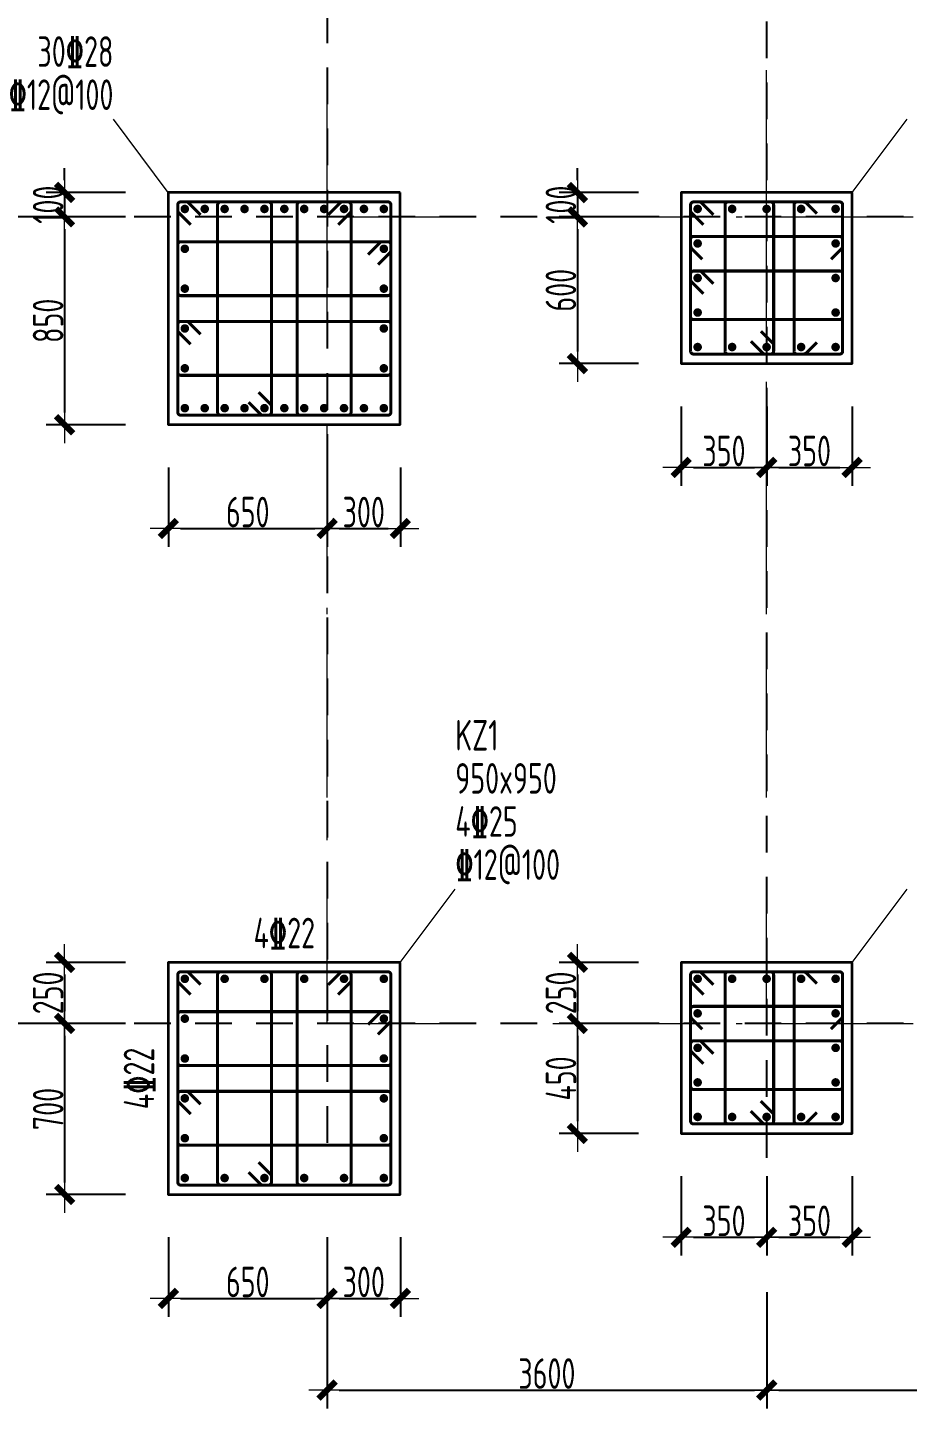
# Model space of a CAD drawing. Header units: millimetres. Extents: x 539196 to 807275, y 431843 to 1156631.
# Drawn here: x 609815 to 617021, y 869509 to 880808 of the extents above; entities that cross this region are included whole.
import ezdxf
from ezdxf.enums import TextEntityAlignment as Align

# ---------------------------------------------------------------- set-up
doc = ezdxf.new("R2010")
doc.units = ezdxf.units.MM
doc.header["$MEASUREMENT"] = 0
for name, pattern in [('DOTE', [2.42, 2, -0.2, 0.02, -0.2]), ('点划线', [1850, 1200, -300, 50, -300]), ('虚线', [500, 300, -200])]:
    doc.linetypes.add(name, pattern=pattern)
doc.layers.add('DOTE', color=1, linetype='DOTE')
for name, color, linetype, lineweight in [('柱原位标注', 7, 'Continuous', 18), ('柱尺寸标注', 3, 'Continuous', 18), ('柱标注引线', 2, 'Continuous', 18), ('柱箍筋', 1, 'Continuous', 25), ('柱纵筋', 1, 'Continuous', 70), ('柱集中标注', 2, 'Continuous', 18), ('砼柱', 2, 'Continuous', 35), ('网格', 9, '点划线', 18), ('轴线标注', 3, 'Continuous', 18)]:
    doc.layers.add(name, color=color, linetype=linetype, lineweight=lineweight)
doc.styles.add('样式 1_yjk_yjk_yjk_yjk', font='yjkeng.shx', dxfattribs={"width": 0.7, "bigfont": 'yjkchn.shx'})
doc.dimstyles.new('盈建科结构_yjk_yjk_yjk_yjk', dxfattribs={"dimscale": 100, "dimtxt": 2.5, "dimasz": 1, "dimexe": 1.5, "dimexo": 0.625, "dimgap": 0.1, "dimtad": 1, "dimdec": 0, "dimrnd": 1, "dimzin": 0, "dimdsep": 46, "dimtxsty": '样式 1_yjk_yjk_yjk_yjk', "dimblk": '_yjkbk', "dimblk1": 'ARCHTICK', "dimblk2": 'ARCHTICK', "dimcen": 0.09, "dimadec": 0, "dimazin": 0, "dimtfac": 1, "dimtdec": 4, "dimtix": 1, "dimtmove": 2, "dimatfit": 3, "dimfxl": 0, "dimtolj": 1, "dimtzin": 0, "dimarcsym": 0})

# ---------------------------------------------------------------- blocks, each defined once
blk = doc.blocks.new('_yjkbk')
blk.add_line((-1, 0), (1.5, 0))
blk.add_lwpolyline([(-0.7, -0.7, 0.5, 0.5, 0), (0.7, 0.7, 0.5, 0.5, 0)], format="xyseb")
blk = doc.blocks.new('*D1466')
at = {"layer": 'Defpoints', "color": 0}
for p in [(610968, 877559), (612268, 877559), (612268, 876709)]:
    blk.add_point(p, dxfattribs=at)
at = {"layer": '柱尺寸标注', "color": 0, "lineweight": -2}
for p, q in [((610968, 877209), (610968, 876559)), ((612268, 877209), (612268, 876559)), ((611068, 876709), (612168, 876709))]:
    blk.add_line(p, q, dxfattribs=at)
at = {"layer": '柱尺寸标注', "color": 0, "lineweight": -2, "xscale": 100, "yscale": 100, "zscale": 100, "rotation": 180}
blk.add_blockref('_yjkbk', (610968, 876709), dxfattribs=at)
at = {"layer": '柱尺寸标注', "color": 0, "lineweight": -2, "xscale": 100, "yscale": 100, "zscale": 100}
blk.add_blockref('_yjkbk', (612268, 876709), dxfattribs=at)
at = {"layer": '柱尺寸标注', "color": 0, "insert": (611618, 876844), "char_height": 250, "attachment_point": 5, "style": '样式 1_yjk_yjk_yjk_yjk'}
blk.add_mtext('\\A1;650', dxfattribs=at)
blk = doc.blocks.new('_ARCHTICK')
at = {"color": 0, "linetype": 'ByBlock', "const_width": 0.15}
blk.add_lwpolyline([(-0.5, -0.5), (0.5, 0.5)], dxfattribs=at)
blk = doc.blocks.new('*D1467')
at = {"layer": 'Defpoints', "color": 0}
for p in [(612268, 877559), (612868, 877559), (612868, 876709)]:
    blk.add_point(p, dxfattribs=at)
at = {"layer": '柱尺寸标注', "color": 0, "lineweight": -2}
for p, q in [((612268, 877209), (612268, 876559)), ((612868, 877209), (612868, 876559)), ((612368, 876709), (612768, 876709))]:
    blk.add_line(p, q, dxfattribs=at)
at = {"layer": '柱尺寸标注', "color": 0, "lineweight": -2, "xscale": 100, "yscale": 100, "zscale": 100, "rotation": 180}
blk.add_blockref('_yjkbk', (612268, 876709), dxfattribs=at)
at = {"layer": '柱尺寸标注', "color": 0, "lineweight": -2, "xscale": 100, "yscale": 100, "zscale": 100}
blk.add_blockref('_yjkbk', (612868, 876709), dxfattribs=at)
at = {"layer": '柱尺寸标注', "color": 0, "insert": (612568, 876844), "char_height": 250, "attachment_point": 5, "style": '样式 1_yjk_yjk_yjk_yjk'}
blk.add_mtext('\\A1;300', dxfattribs=at)
blk = doc.blocks.new('*D1468')
at = {"layer": 'Defpoints', "color": 0}
for p in [(610968, 879459), (610118, 879259), (610968, 879259)]:
    blk.add_point(p, dxfattribs=at)
at = {"layer": '柱尺寸标注', "color": 0, "lineweight": -2}
for p, q in [((610118, 879559), (610118, 879659)), ((610618, 879459), (609968, 879459)), ((610118, 879459), (610118, 879259)), ((610618, 879259), (609968, 879259)), ((610118, 879159), (610118, 879059))]:
    blk.add_line(p, q, dxfattribs=at)
at = {"layer": '柱尺寸标注', "color": 0, "lineweight": -2, "xscale": 100, "yscale": 100, "zscale": 100}
for p, rotation in [((610118, 879459), 270), ((610118, 879259), 90)]:
    blk.add_blockref('_yjkbk', p, dxfattribs=dict(at, rotation=rotation))
at = {"layer": '柱尺寸标注', "color": 0, "insert": (609983, 879359), "char_height": 250, "attachment_point": 5, "rotation": 90, "style": '样式 1_yjk_yjk_yjk_yjk'}
blk.add_mtext('\\A1;100', dxfattribs=at)
blk = doc.blocks.new('*D1469')
at = {"layer": 'Defpoints', "color": 0}
for p in [(610968, 879259), (610118, 877559), (610968, 877559)]:
    blk.add_point(p, dxfattribs=at)
at = {"layer": '柱尺寸标注', "color": 0, "lineweight": -2}
for p, q in [((610618, 879259), (609968, 879259)), ((610118, 879159), (610118, 877659)), ((610618, 877559), (609968, 877559))]:
    blk.add_line(p, q, dxfattribs=at)
at = {"layer": '柱尺寸标注', "color": 0, "lineweight": -2, "xscale": 100, "yscale": 100, "zscale": 100}
for p, rotation in [((610118, 879259), 90), ((610118, 877559), 270)]:
    blk.add_blockref('_yjkbk', p, dxfattribs=dict(at, rotation=rotation))
at = {"layer": '柱尺寸标注', "color": 0, "insert": (609983, 878409), "char_height": 250, "attachment_point": 5, "rotation": 90, "style": '样式 1_yjk_yjk_yjk_yjk'}
blk.add_mtext('\\A1;850', dxfattribs=at)
blk = doc.blocks.new('*D1470')
at = {"layer": 'Defpoints', "color": 0}
for p in [(610968, 871259), (612268, 871259), (612268, 870409)]:
    blk.add_point(p, dxfattribs=at)
at = {"layer": '柱尺寸标注', "color": 0, "lineweight": -2}
for p, q in [((610968, 870909), (610968, 870259)), ((612268, 870909), (612268, 870259)), ((611068, 870409), (612168, 870409))]:
    blk.add_line(p, q, dxfattribs=at)
at = {"layer": '柱尺寸标注', "color": 0, "lineweight": -2, "xscale": 100, "yscale": 100, "zscale": 100, "rotation": 180}
blk.add_blockref('_yjkbk', (610968, 870409), dxfattribs=at)
at = {"layer": '柱尺寸标注', "color": 0, "lineweight": -2, "xscale": 100, "yscale": 100, "zscale": 100}
blk.add_blockref('_yjkbk', (612268, 870409), dxfattribs=at)
at = {"layer": '柱尺寸标注', "color": 0, "insert": (611618, 870544), "char_height": 250, "attachment_point": 5, "style": '样式 1_yjk_yjk_yjk_yjk'}
blk.add_mtext('\\A1;650', dxfattribs=at)
blk = doc.blocks.new('*D1471')
at = {"layer": 'Defpoints', "color": 0}
for p in [(612268, 871259), (612868, 871259), (612868, 870409)]:
    blk.add_point(p, dxfattribs=at)
at = {"layer": '柱尺寸标注', "color": 0, "lineweight": -2}
for p, q in [((612268, 870909), (612268, 870259)), ((612868, 870909), (612868, 870259)), ((612368, 870409), (612768, 870409))]:
    blk.add_line(p, q, dxfattribs=at)
at = {"layer": '柱尺寸标注', "color": 0, "lineweight": -2, "xscale": 100, "yscale": 100, "zscale": 100, "rotation": 180}
blk.add_blockref('_yjkbk', (612268, 870409), dxfattribs=at)
at = {"layer": '柱尺寸标注', "color": 0, "lineweight": -2, "xscale": 100, "yscale": 100, "zscale": 100}
blk.add_blockref('_yjkbk', (612868, 870409), dxfattribs=at)
at = {"layer": '柱尺寸标注', "color": 0, "insert": (612568, 870544), "char_height": 250, "attachment_point": 5, "style": '样式 1_yjk_yjk_yjk_yjk'}
blk.add_mtext('\\A1;300', dxfattribs=at)
blk = doc.blocks.new('*D1472')
at = {"layer": 'Defpoints', "color": 0}
for p in [(610968, 873159), (610118, 872659), (610968, 872659)]:
    blk.add_point(p, dxfattribs=at)
at = {"layer": '柱尺寸标注', "color": 0, "lineweight": -2}
for p, q in [((610618, 873159), (609968, 873159)), ((610118, 873059), (610118, 872759)), ((610618, 872659), (609968, 872659))]:
    blk.add_line(p, q, dxfattribs=at)
at = {"layer": '柱尺寸标注', "color": 0, "lineweight": -2, "xscale": 100, "yscale": 100, "zscale": 100}
for p, rotation in [((610118, 873159), 90), ((610118, 872659), 270)]:
    blk.add_blockref('_yjkbk', p, dxfattribs=dict(at, rotation=rotation))
at = {"layer": '柱尺寸标注', "color": 0, "insert": (609983, 872909), "char_height": 250, "attachment_point": 5, "rotation": 90, "style": '样式 1_yjk_yjk_yjk_yjk'}
blk.add_mtext('\\A1;250', dxfattribs=at)
blk = doc.blocks.new('*D1473')
at = {"layer": 'Defpoints', "color": 0}
for p in [(610968, 872659), (610118, 871259), (610968, 871259)]:
    blk.add_point(p, dxfattribs=at)
at = {"layer": '柱尺寸标注', "color": 0, "lineweight": -2}
for p, q in [((610618, 872659), (609968, 872659)), ((610118, 872559), (610118, 871359)), ((610618, 871259), (609968, 871259))]:
    blk.add_line(p, q, dxfattribs=at)
at = {"layer": '柱尺寸标注', "color": 0, "lineweight": -2, "xscale": 100, "yscale": 100, "zscale": 100}
for p, rotation in [((610118, 872659), 90), ((610118, 871259), 270)]:
    blk.add_blockref('_yjkbk', p, dxfattribs=dict(at, rotation=rotation))
at = {"layer": '柱尺寸标注', "color": 0, "insert": (609983, 871959), "char_height": 250, "attachment_point": 5, "rotation": 90, "style": '样式 1_yjk_yjk_yjk_yjk'}
blk.add_mtext('\\A1;700', dxfattribs=at)
blk = doc.blocks.new('*D1474')
at = {"layer": 'Defpoints', "color": 0}
for p in [(615168, 878059), (615868, 878059), (615868, 877209)]:
    blk.add_point(p, dxfattribs=at)
at = {"layer": '柱尺寸标注', "color": 0, "lineweight": -2}
for p, q in [((615168, 877709), (615168, 877059)), ((615868, 877709), (615868, 877059)), ((615268, 877209), (615768, 877209))]:
    blk.add_line(p, q, dxfattribs=at)
at = {"layer": '柱尺寸标注', "color": 0, "lineweight": -2, "xscale": 100, "yscale": 100, "zscale": 100, "rotation": 180}
blk.add_blockref('_yjkbk', (615168, 877209), dxfattribs=at)
at = {"layer": '柱尺寸标注', "color": 0, "lineweight": -2, "xscale": 100, "yscale": 100, "zscale": 100}
blk.add_blockref('_yjkbk', (615868, 877209), dxfattribs=at)
at = {"layer": '柱尺寸标注', "color": 0, "insert": (615518, 877344), "char_height": 250, "attachment_point": 5, "style": '样式 1_yjk_yjk_yjk_yjk'}
blk.add_mtext('\\A1;350', dxfattribs=at)
blk = doc.blocks.new('*D1475')
at = {"layer": 'Defpoints', "color": 0}
for p in [(615868, 878059), (616568, 878059), (616568, 877209)]:
    blk.add_point(p, dxfattribs=at)
at = {"layer": '柱尺寸标注', "color": 0, "lineweight": -2}
for p, q in [((615868, 877709), (615868, 877059)), ((616568, 877709), (616568, 877059)), ((615968, 877209), (616468, 877209))]:
    blk.add_line(p, q, dxfattribs=at)
at = {"layer": '柱尺寸标注', "color": 0, "lineweight": -2, "xscale": 100, "yscale": 100, "zscale": 100, "rotation": 180}
blk.add_blockref('_yjkbk', (615868, 877209), dxfattribs=at)
at = {"layer": '柱尺寸标注', "color": 0, "lineweight": -2, "xscale": 100, "yscale": 100, "zscale": 100}
blk.add_blockref('_yjkbk', (616568, 877209), dxfattribs=at)
at = {"layer": '柱尺寸标注', "color": 0, "insert": (616218, 877344), "char_height": 250, "attachment_point": 5, "style": '样式 1_yjk_yjk_yjk_yjk'}
blk.add_mtext('\\A1;350', dxfattribs=at)
blk = doc.blocks.new('*D1476')
at = {"layer": 'Defpoints', "color": 0}
for p in [(615168, 879459), (614318, 879259), (615168, 879259)]:
    blk.add_point(p, dxfattribs=at)
at = {"layer": '柱尺寸标注', "color": 0, "lineweight": -2}
for p, q in [((614318, 879559), (614318, 879659)), ((614818, 879459), (614168, 879459)), ((614318, 879459), (614318, 879259)), ((614818, 879259), (614168, 879259)), ((614318, 879159), (614318, 879059))]:
    blk.add_line(p, q, dxfattribs=at)
at = {"layer": '柱尺寸标注', "color": 0, "lineweight": -2, "xscale": 100, "yscale": 100, "zscale": 100}
for p, rotation in [((614318, 879459), 270), ((614318, 879259), 90)]:
    blk.add_blockref('_yjkbk', p, dxfattribs=dict(at, rotation=rotation))
at = {"layer": '柱尺寸标注', "color": 0, "insert": (614183, 879359), "char_height": 250, "attachment_point": 5, "rotation": 90, "style": '样式 1_yjk_yjk_yjk_yjk'}
blk.add_mtext('\\A1;100', dxfattribs=at)
blk = doc.blocks.new('*D1477')
at = {"layer": 'Defpoints', "color": 0}
for p in [(615168, 879259), (614318, 878059), (615168, 878059)]:
    blk.add_point(p, dxfattribs=at)
at = {"layer": '柱尺寸标注', "color": 0, "lineweight": -2}
for p, q in [((614818, 879259), (614168, 879259)), ((614318, 879159), (614318, 878159)), ((614818, 878059), (614168, 878059))]:
    blk.add_line(p, q, dxfattribs=at)
at = {"layer": '柱尺寸标注', "color": 0, "lineweight": -2, "xscale": 100, "yscale": 100, "zscale": 100}
for p, rotation in [((614318, 879259), 90), ((614318, 878059), 270)]:
    blk.add_blockref('_yjkbk', p, dxfattribs=dict(at, rotation=rotation))
at = {"layer": '柱尺寸标注', "color": 0, "insert": (614183, 878659), "char_height": 250, "attachment_point": 5, "rotation": 90, "style": '样式 1_yjk_yjk_yjk_yjk'}
blk.add_mtext('\\A1;600', dxfattribs=at)
blk = doc.blocks.new('*D1478')
at = {"layer": 'Defpoints', "color": 0}
for p in [(615168, 871759), (615868, 871759), (615868, 870909)]:
    blk.add_point(p, dxfattribs=at)
at = {"layer": '柱尺寸标注', "color": 0, "lineweight": -2}
for p, q in [((615168, 871409), (615168, 870759)), ((615868, 871409), (615868, 870759)), ((615268, 870909), (615768, 870909))]:
    blk.add_line(p, q, dxfattribs=at)
at = {"layer": '柱尺寸标注', "color": 0, "lineweight": -2, "xscale": 100, "yscale": 100, "zscale": 100, "rotation": 180}
blk.add_blockref('_yjkbk', (615168, 870909), dxfattribs=at)
at = {"layer": '柱尺寸标注', "color": 0, "lineweight": -2, "xscale": 100, "yscale": 100, "zscale": 100}
blk.add_blockref('_yjkbk', (615868, 870909), dxfattribs=at)
at = {"layer": '柱尺寸标注', "color": 0, "insert": (615518, 871044), "char_height": 250, "attachment_point": 5, "style": '样式 1_yjk_yjk_yjk_yjk'}
blk.add_mtext('\\A1;350', dxfattribs=at)
blk = doc.blocks.new('*D1479')
at = {"layer": 'Defpoints', "color": 0}
for p in [(615868, 871759), (616568, 871759), (616568, 870909)]:
    blk.add_point(p, dxfattribs=at)
at = {"layer": '柱尺寸标注', "color": 0, "lineweight": -2}
for p, q in [((615868, 871409), (615868, 870759)), ((616568, 871409), (616568, 870759)), ((615968, 870909), (616468, 870909))]:
    blk.add_line(p, q, dxfattribs=at)
at = {"layer": '柱尺寸标注', "color": 0, "lineweight": -2, "xscale": 100, "yscale": 100, "zscale": 100, "rotation": 180}
blk.add_blockref('_yjkbk', (615868, 870909), dxfattribs=at)
at = {"layer": '柱尺寸标注', "color": 0, "lineweight": -2, "xscale": 100, "yscale": 100, "zscale": 100}
blk.add_blockref('_yjkbk', (616568, 870909), dxfattribs=at)
at = {"layer": '柱尺寸标注', "color": 0, "insert": (616218, 871044), "char_height": 250, "attachment_point": 5, "style": '样式 1_yjk_yjk_yjk_yjk'}
blk.add_mtext('\\A1;350', dxfattribs=at)
blk = doc.blocks.new('*D1480')
at = {"layer": 'Defpoints', "color": 0}
for p in [(615168, 873159), (614318, 872659), (615168, 872659)]:
    blk.add_point(p, dxfattribs=at)
at = {"layer": '柱尺寸标注', "color": 0, "lineweight": -2}
for p, q in [((614818, 873159), (614168, 873159)), ((614318, 873059), (614318, 872759)), ((614818, 872659), (614168, 872659))]:
    blk.add_line(p, q, dxfattribs=at)
at = {"layer": '柱尺寸标注', "color": 0, "lineweight": -2, "xscale": 100, "yscale": 100, "zscale": 100}
for p, rotation in [((614318, 873159), 90), ((614318, 872659), 270)]:
    blk.add_blockref('_yjkbk', p, dxfattribs=dict(at, rotation=rotation))
at = {"layer": '柱尺寸标注', "color": 0, "insert": (614183, 872909), "char_height": 250, "attachment_point": 5, "rotation": 90, "style": '样式 1_yjk_yjk_yjk_yjk'}
blk.add_mtext('\\A1;250', dxfattribs=at)
blk = doc.blocks.new('*D1481')
at = {"layer": 'Defpoints', "color": 0}
for p in [(615168, 872659), (614318, 871759), (615168, 871759)]:
    blk.add_point(p, dxfattribs=at)
at = {"layer": '柱尺寸标注', "color": 0, "lineweight": -2}
for p, q in [((614818, 872659), (614168, 872659)), ((614318, 872559), (614318, 871859)), ((614818, 871759), (614168, 871759))]:
    blk.add_line(p, q, dxfattribs=at)
at = {"layer": '柱尺寸标注', "color": 0, "lineweight": -2, "xscale": 100, "yscale": 100, "zscale": 100}
for p, rotation in [((614318, 872659), 90), ((614318, 871759), 270)]:
    blk.add_blockref('_yjkbk', p, dxfattribs=dict(at, rotation=rotation))
at = {"layer": '柱尺寸标注', "color": 0, "insert": (614183, 872209), "char_height": 250, "attachment_point": 5, "rotation": 90, "style": '样式 1_yjk_yjk_yjk_yjk'}
blk.add_mtext('\\A1;450', dxfattribs=at)
blk = doc.blocks.new('*D1578')
at = {"layer": 'Defpoints', "color": 0}
for p in [(612268, 872659), (615868, 872659), (615868, 869659)]:
    blk.add_point(p, dxfattribs=at)
at = {"layer": '轴线标注', "color": 0, "lineweight": -2}
for p, q in [((612268, 870459), (612268, 869509)), ((615868, 870459), (615868, 869509)), ((612368, 869659), (615768, 869659))]:
    blk.add_line(p, q, dxfattribs=at)
at = {"layer": '轴线标注', "color": 0, "lineweight": -2, "xscale": 100, "yscale": 100, "zscale": 100, "rotation": 180}
blk.add_blockref('_yjkbk', (612268, 869659), dxfattribs=at)
at = {"layer": '轴线标注', "color": 0, "lineweight": -2, "xscale": 100, "yscale": 100, "zscale": 100}
blk.add_blockref('_yjkbk', (615868, 869659), dxfattribs=at)
at = {"layer": '轴线标注', "color": 0, "insert": (614068, 869794), "char_height": 250, "attachment_point": 5, "style": '样式 1_yjk_yjk_yjk_yjk'}
blk.add_mtext('\\A1;3600', dxfattribs=at)
blk = doc.blocks.new('*D1580')
at = {"layer": 'Defpoints', "color": 0}
for p in [(615868, 872659), (619668, 872659), (619668, 869659)]:
    blk.add_point(p, dxfattribs=at)
at = {"layer": '轴线标注', "color": 0, "lineweight": -2}
for p, q in [((615868, 870459), (615868, 869509)), ((619668, 870459), (619668, 869509)), ((615968, 869659), (619568, 869659))]:
    blk.add_line(p, q, dxfattribs=at)
at = {"layer": '轴线标注', "color": 0, "lineweight": -2, "xscale": 100, "yscale": 100, "zscale": 100, "rotation": 180}
blk.add_blockref('_yjkbk', (615868, 869659), dxfattribs=at)
at = {"layer": '轴线标注', "color": 0, "lineweight": -2, "xscale": 100, "yscale": 100, "zscale": 100}
blk.add_blockref('_yjkbk', (619668, 869659), dxfattribs=at)
at = {"layer": '轴线标注', "color": 0, "insert": (617768, 869794), "char_height": 250, "attachment_point": 5, "style": '样式 1_yjk_yjk_yjk_yjk'}
blk.add_mtext('\\A1;3800', dxfattribs=at)
blk = doc.blocks.new('*D1624')
at = {"layer": 'Defpoints', "color": 0}
for p in [(612268, 882259), (609268, 879259), (612268, 879259)]:
    blk.add_point(p, dxfattribs=at)
at = {"layer": '轴线标注', "color": 0, "lineweight": -2}
for p, q in [((610068, 882259), (609118, 882259)), ((609268, 882159), (609268, 879359)), ((610068, 879259), (609118, 879259))]:
    blk.add_line(p, q, dxfattribs=at)
at = {"layer": '轴线标注', "color": 0, "lineweight": -2, "xscale": 100, "yscale": 100, "zscale": 100}
for p, rotation in [((609268, 882259), 90), ((609268, 879259), 270)]:
    blk.add_blockref('_yjkbk', p, dxfattribs=dict(at, rotation=rotation))
at = {"layer": '轴线标注', "color": 0, "insert": (609133, 880759), "char_height": 250, "attachment_point": 5, "rotation": 90, "style": '样式 1_yjk_yjk_yjk_yjk'}
blk.add_mtext('\\A1;3000', dxfattribs=at)
blk = doc.blocks.new('*D1626')
at = {"layer": 'Defpoints', "color": 0}
for p in [(612268, 879259), (609268, 872659), (612268, 872659)]:
    blk.add_point(p, dxfattribs=at)
at = {"layer": '轴线标注', "color": 0, "lineweight": -2}
for p, q in [((610068, 879259), (609118, 879259)), ((609268, 879159), (609268, 872759)), ((610068, 872659), (609118, 872659))]:
    blk.add_line(p, q, dxfattribs=at)
at = {"layer": '轴线标注', "color": 0, "lineweight": -2, "xscale": 100, "yscale": 100, "zscale": 100}
for p, rotation in [((609268, 879259), 90), ((609268, 872659), 270)]:
    blk.add_blockref('_yjkbk', p, dxfattribs=dict(at, rotation=rotation))
at = {"layer": '轴线标注', "color": 0, "insert": (609133, 875959), "char_height": 250, "attachment_point": 5, "rotation": 90, "style": '样式 1_yjk_yjk_yjk_yjk'}
blk.add_mtext('\\A1;6600', dxfattribs=at)
blk = doc.blocks.new('jzzw')
at = {"layer": 'DOTE', "color": 1, "linetype": '虚线'}
for p, q in [((917386, 873149), (917386, 834829)), ((913786, 853271), (913786, 834829)), ((913786, 853271), (913786, 834829)), ((913786, 853271), (913786, 834829)), ((952506, 842549), (911886, 842549)), ((952506, 842549), (911886, 842549)), ((952506, 835949), (912186, 835949)), ((952506, 835949), (912186, 835949)), ((952506, 835949), (912186, 835949)), ((952506, 835949), (912186, 835949))]:
    blk.add_line(p, q, dxfattribs=at)

msp = doc.modelspace()

# ---------------------------------------------------------------- linework, layer by layer
at = {"layer": '柱标注引线'}
for p, q in [((610967.6, 879459.2), (610517.6, 880059.2)), ((616567.6, 879459.2), (617017.6, 880059.2)), ((612867.6, 873159.2), (613317.6, 873759.2)), ((616567.6, 873159.2), (617017.6, 873759.2))]:
    msp.add_line(p, q, dxfattribs=at)
at = {"layer": '柱箍筋', "const_width": 25}
for points in [[(611231.6, 879276.5), (611133.4, 879374.8, 0.1989124), (611116.6, 879381.7), (611068.8, 879381.7, 0.4142136), (611045.1, 879358), (611045.1, 877660.5, 0.4142136), (611068.8, 877636.7), (612766.3, 877636.7, 0.4142136), (612790.1, 877660.5), (612790.1, 879358, 0.4142136), (612766.3, 879381.7), (611068.8, 879381.7, 0.4142136), (611045.1, 879358), (611045.1, 879310.2, 0.1989124), (611052, 879293.5), (611150.3, 879195.2)], [(611625.5, 877742), (611723.8, 877643.7, 0.1989124), (611740.6, 877636.7), (611788.3, 877636.7, 0.4142136), (611812.1, 877660.5), (611812.1, 879358, 0.4142136), (611788.3, 879381.7), (611394.8, 879381.7, 0.4142136), (611371.1, 879358), (611371.1, 877660.5, 0.4142136), (611394.8, 877636.7), (611788.3, 877636.7, 0.4142136), (611812.1, 877660.5), (611812.1, 877708.2, 0.1989124), (611805.1, 877725), (611706.9, 877823.3)], [(612277.5, 879276.5), (612375.8, 879374.8, -0.1989124), (612392.6, 879381.7), (612440.3, 879381.7, -0.4142136), (612464.1, 879358), (612464.1, 877660.5, -0.4142136), (612440.3, 877636.7), (612046.8, 877636.7, -0.4142136), (612023.1, 877660.5), (612023.1, 879358, -0.4142136), (612046.8, 879381.7), (612440.3, 879381.7, -0.4142136), (612464.1, 879358), (612464.1, 879310.2, -0.1989124), (612457.1, 879293.5), (612358.9, 879195.2)], [(615431.6, 879276.5), (615333.4, 879374.8, 0.1989124), (615316.6, 879381.7), (615268.8, 879381.7, 0.4142136), (615245.1, 879358), (615245.1, 878160.5, 0.4142136), (615268.8, 878136.7), (616466.3, 878136.7, 0.4142136), (616490.1, 878160.5), (616490.1, 879358, 0.4142136), (616466.3, 879381.7), (615268.8, 879381.7, 0.4142136), (615245.1, 879358), (615245.1, 879310.2, 0.1989124), (615252, 879293.5), (615350.3, 879195.2)], [(615738.5, 878242), (615836.8, 878143.7, 0.1989124), (615853.6, 878136.7), (615901.3, 878136.7, 0.4142136), (615925.1, 878160.5), (615925.1, 879358, 0.4142136), (615901.3, 879381.7), (615551.3, 879381.7, 0.4142136), (615527.6, 879358), (615527.6, 878160.5, 0.4142136), (615551.3, 878136.7), (615901.3, 878136.7, 0.4142136), (615925.1, 878160.5), (615925.1, 878208.2, 0.1989124), (615918.1, 878225), (615819.9, 878323.3)], [(616279.1, 878232.1), (616190.7, 878143.7, -0.131362), (616164.1, 878136.7), (616116.3, 878136.7, -0.4142136), (616092.6, 878160.5), (616092.6, 879358, -0.4142136), (616116.3, 879381.7), (616164.1, 879381.7, -0.131362), (616190.7, 879374.8), (616279.1, 879286.4)], [(612684.9, 878869.2), (612783.1, 878967.5, 0.1989124), (612790.1, 878984.2), (612790.1, 879032, 0.4142136), (612766.3, 879055.7), (611068.8, 879055.7, 0.4142136), (611045.1, 879032), (611045.1, 878638.5, 0.4142136), (611068.8, 878614.7), (612766.3, 878614.7, 0.4142136), (612790.1, 878638.5), (612790.1, 879032, 0.4142136), (612766.3, 879055.7), (612718.6, 879055.7, 0.1989124), (612701.8, 879048.8), (612603.5, 878950.5)], [(615340.4, 878912.7), (615252, 879001.1, -0.131362), (615245.1, 879027.7), (615245.1, 879075.5, -0.4142136), (615268.8, 879099.2), (616466.3, 879099.2, -0.4142136), (616490.1, 879075.5), (616490.1, 879027.7, -0.131362), (616483.1, 879001.1), (616394.7, 878912.7)], [(615350.3, 878630.2), (615252, 878728.5, -0.1989124), (615245.1, 878745.2), (615245.1, 878793, -0.4142136), (615268.8, 878816.7), (616466.3, 878816.7, -0.4142136), (616490.1, 878793), (616490.1, 878443, -0.4142136), (616466.3, 878419.2), (615268.8, 878419.2, -0.4142136), (615245.1, 878443), (615245.1, 878793, -0.4142136), (615268.8, 878816.7), (615316.6, 878816.7, -0.1989124), (615333.4, 878809.8), (615431.6, 878711.5)], [(611150.3, 878217.2), (611052, 878315.5, -0.1989124), (611045.1, 878332.2), (611045.1, 878380, -0.4142136), (611068.8, 878403.7), (612766.3, 878403.7, -0.4142136), (612790.1, 878380), (612790.1, 877986.5, -0.4142136), (612766.3, 877962.7), (611068.8, 877962.7, -0.4142136), (611045.1, 877986.5), (611045.1, 878380, -0.4142136), (611068.8, 878403.7), (611116.6, 878403.7, -0.1989124), (611133.4, 878396.8), (611231.6, 878298.5)], [(611231.6, 872976.5), (611133.4, 873074.8, 0.1989124), (611116.6, 873081.7), (611068.8, 873081.7, 0.4142136), (611045.1, 873058), (611045.1, 871360.5, 0.4142136), (611068.8, 871336.7), (612766.3, 871336.7, 0.4142136), (612790.1, 871360.5), (612790.1, 873058, 0.4142136), (612766.3, 873081.7), (611068.8, 873081.7, 0.4142136), (611045.1, 873058), (611045.1, 873010.2, 0.1989124), (611052, 872993.5), (611150.3, 872895.2)], [(611625.5, 871442), (611723.8, 871343.7, 0.1989124), (611740.6, 871336.7), (611788.3, 871336.7, 0.4142136), (611812.1, 871360.5), (611812.1, 873058, 0.4142136), (611788.3, 873081.7), (611394.8, 873081.7, 0.4142136), (611371.1, 873058), (611371.1, 871360.5, 0.4142136), (611394.8, 871336.7), (611788.3, 871336.7, 0.4142136), (611812.1, 871360.5), (611812.1, 871408.2, 0.1989124), (611805.1, 871425), (611706.9, 871523.3)], [(612277.5, 872976.5), (612375.8, 873074.8, -0.1989124), (612392.6, 873081.7), (612440.3, 873081.7, -0.4142136), (612464.1, 873058), (612464.1, 871360.5, -0.4142136), (612440.3, 871336.7), (612046.8, 871336.7, -0.4142136), (612023.1, 871360.5), (612023.1, 873058, -0.4142136), (612046.8, 873081.7), (612440.3, 873081.7, -0.4142136), (612464.1, 873058), (612464.1, 873010.2, -0.1989124), (612457.1, 872993.5), (612358.9, 872895.2)], [(615431.6, 872976.5), (615333.4, 873074.8, 0.1989124), (615316.6, 873081.7), (615268.8, 873081.7, 0.4142136), (615245.1, 873058), (615245.1, 871860.5, 0.4142136), (615268.8, 871836.7), (616466.3, 871836.7, 0.4142136), (616490.1, 871860.5), (616490.1, 873058, 0.4142136), (616466.3, 873081.7), (615268.8, 873081.7, 0.4142136), (615245.1, 873058), (615245.1, 873010.2, 0.1989124), (615252, 872993.5), (615350.3, 872895.2)], [(615738.5, 871942), (615836.8, 871843.7, 0.1989124), (615853.6, 871836.7), (615901.3, 871836.7, 0.4142136), (615925.1, 871860.5), (615925.1, 873058, 0.4142136), (615901.3, 873081.7), (615551.3, 873081.7, 0.4142136), (615527.6, 873058), (615527.6, 871860.5, 0.4142136), (615551.3, 871836.7), (615901.3, 871836.7, 0.4142136), (615925.1, 871860.5), (615925.1, 871908.2, 0.1989124), (615918.1, 871925), (615819.9, 872023.3)], [(616279.1, 871932.1), (616190.7, 871843.7, -0.131362), (616164.1, 871836.7), (616116.3, 871836.7, -0.4142136), (616092.6, 871860.5), (616092.6, 873058, -0.4142136), (616116.3, 873081.7), (616164.1, 873081.7, -0.131362), (616190.7, 873074.8), (616279.1, 872986.4)], [(612684.9, 872569.2), (612783.1, 872667.5, 0.1989124), (612790.1, 872684.2), (612790.1, 872732, 0.4142136), (612766.3, 872755.7), (611068.8, 872755.7, 0.4142136), (611045.1, 872732), (611045.1, 872338.5, 0.4142136), (611068.8, 872314.7), (612766.3, 872314.7, 0.4142136), (612790.1, 872338.5), (612790.1, 872732, 0.4142136), (612766.3, 872755.7), (612718.6, 872755.7, 0.1989124), (612701.8, 872748.8), (612603.5, 872650.5)], [(615340.4, 872612.7), (615252, 872701.1, -0.131362), (615245.1, 872727.7), (615245.1, 872775.5, -0.4142136), (615268.8, 872799.2), (616466.3, 872799.2, -0.4142136), (616490.1, 872775.5), (616490.1, 872727.7, -0.131362), (616483.1, 872701.1), (616394.7, 872612.7)], [(615350.3, 872330.2), (615252, 872428.5, -0.1989124), (615245.1, 872445.2), (615245.1, 872493, -0.4142136), (615268.8, 872516.7), (616466.3, 872516.7, -0.4142136), (616490.1, 872493), (616490.1, 872143, -0.4142136), (616466.3, 872119.2), (615268.8, 872119.2, -0.4142136), (615245.1, 872143), (615245.1, 872493, -0.4142136), (615268.8, 872516.7), (615316.6, 872516.7, -0.1989124), (615333.4, 872509.8), (615431.6, 872411.5)], [(611150.3, 871917.2), (611052, 872015.5, -0.1989124), (611045.1, 872032.2), (611045.1, 872080, -0.4142136), (611068.8, 872103.7), (612766.3, 872103.7, -0.4142136), (612790.1, 872080), (612790.1, 871686.5, -0.4142136), (612766.3, 871662.7), (611068.8, 871662.7, -0.4142136), (611045.1, 871686.5), (611045.1, 872080, -0.4142136), (611068.8, 872103.7), (611116.6, 872103.7, -0.1989124), (611133.4, 872096.8), (611231.6, 871998.5)]]:
    msp.add_lwpolyline(points, format="xyb", dxfattribs=at)
at = {"layer": '柱纵筋', "const_width": 35}
for points in [[(611120.1, 879324.2, 1), (611085.1, 879324.2, 1)], [(611283.1, 879324.2, 1), (611248.1, 879324.2, 1)], [(611446.1, 879324.2, 1), (611411.1, 879324.2, 1)], [(611609.1, 879324.2, 1), (611574.1, 879324.2, 1)], [(611772.1, 879324.2, 1), (611737.1, 879324.2, 1)], [(611935.1, 879324.2, 1), (611900.1, 879324.2, 1)], [(612098.1, 879324.2, 1), (612063.1, 879324.2, 1)], [(612261.1, 879324.2, 1), (612226.1, 879324.2, 1)], [(612424.1, 879324.2, 1), (612389.1, 879324.2, 1)], [(612587.1, 879324.2, 1), (612552.1, 879324.2, 1)], [(612750.1, 879324.2, 1), (612715.1, 879324.2, 1)], [(615320.1, 879324.2, 1), (615285.1, 879324.2, 1)], [(615602.6, 879324.2, 1), (615567.6, 879324.2, 1)], [(615885.1, 879324.2, 1), (615850.1, 879324.2, 1)], [(616167.6, 879324.2, 1), (616132.6, 879324.2, 1)], [(616450.1, 879324.2, 1), (616415.1, 879324.2, 1)], [(615320.1, 879041.7, 1), (615285.1, 879041.7, 1)], [(616450.1, 879041.7, 1), (616415.1, 879041.7, 1)], [(611120.1, 878998.2, 1), (611085.1, 878998.2, 1)], [(612750.1, 878998.2, 1), (612715.1, 878998.2, 1)], [(615320.1, 878759.2, 1), (615285.1, 878759.2, 1)], [(616450.1, 878759.2, 1), (616415.1, 878759.2, 1)], [(611120.1, 878672.2, 1), (611085.1, 878672.2, 1)], [(612750.1, 878672.2, 1), (612715.1, 878672.2, 1)], [(615320.1, 878476.7, 1), (615285.1, 878476.7, 1)], [(616450.1, 878476.7, 1), (616415.1, 878476.7, 1)], [(611120.1, 878346.2, 1), (611085.1, 878346.2, 1)], [(612750.1, 878346.2, 1), (612715.1, 878346.2, 1)], [(615320.1, 878194.2, 1), (615285.1, 878194.2, 1)], [(615602.6, 878194.2, 1), (615567.6, 878194.2, 1)], [(615885.1, 878194.2, 1), (615850.1, 878194.2, 1)], [(616167.6, 878194.2, 1), (616132.6, 878194.2, 1)], [(616450.1, 878194.2, 1), (616415.1, 878194.2, 1)], [(611120.1, 878020.2, 1), (611085.1, 878020.2, 1)], [(612750.1, 878020.2, 1), (612715.1, 878020.2, 1)], [(611120.1, 877694.2, 1), (611085.1, 877694.2, 1)], [(611283.1, 877694.2, 1), (611248.1, 877694.2, 1)], [(611446.1, 877694.2, 1), (611411.1, 877694.2, 1)], [(611609.1, 877694.2, 1), (611574.1, 877694.2, 1)], [(611772.1, 877694.2, 1), (611737.1, 877694.2, 1)], [(611935.1, 877694.2, 1), (611900.1, 877694.2, 1)], [(612098.1, 877694.2, 1), (612063.1, 877694.2, 1)], [(612261.1, 877694.2, 1), (612226.1, 877694.2, 1)], [(612424.1, 877694.2, 1), (612389.1, 877694.2, 1)], [(612587.1, 877694.2, 1), (612552.1, 877694.2, 1)], [(612750.1, 877694.2, 1), (612715.1, 877694.2, 1)], [(611120.1, 873024.2, 1), (611085.1, 873024.2, 1)], [(611446.1, 873024.2, 1), (611411.1, 873024.2, 1)], [(611772.1, 873024.2, 1), (611737.1, 873024.2, 1)], [(612098.1, 873024.2, 1), (612063.1, 873024.2, 1)], [(612424.1, 873024.2, 1), (612389.1, 873024.2, 1)], [(612750.1, 873024.2, 1), (612715.1, 873024.2, 1)], [(615320.1, 873024.2, 1), (615285.1, 873024.2, 1)], [(615602.6, 873024.2, 1), (615567.6, 873024.2, 1)], [(615885.1, 873024.2, 1), (615850.1, 873024.2, 1)], [(616167.6, 873024.2, 1), (616132.6, 873024.2, 1)], [(616450.1, 873024.2, 1), (616415.1, 873024.2, 1)], [(611120.1, 872698.2, 1), (611085.1, 872698.2, 1)], [(612750.1, 872698.2, 1), (612715.1, 872698.2, 1)], [(615320.1, 872741.7, 1), (615285.1, 872741.7, 1)], [(616450.1, 872741.7, 1), (616415.1, 872741.7, 1)], [(611120.1, 872372.2, 1), (611085.1, 872372.2, 1)], [(612750.1, 872372.2, 1), (612715.1, 872372.2, 1)], [(615320.1, 872459.2, 1), (615285.1, 872459.2, 1)], [(616450.1, 872459.2, 1), (616415.1, 872459.2, 1)], [(615320.1, 872176.7, 1), (615285.1, 872176.7, 1)], [(616450.1, 872176.7, 1), (616415.1, 872176.7, 1)], [(611120.1, 872046.2, 1), (611085.1, 872046.2, 1)], [(612750.1, 872046.2, 1), (612715.1, 872046.2, 1)], [(615320.1, 871894.2, 1), (615285.1, 871894.2, 1)], [(615602.6, 871894.2, 1), (615567.6, 871894.2, 1)], [(615885.1, 871894.2, 1), (615850.1, 871894.2, 1)], [(616167.6, 871894.2, 1), (616132.6, 871894.2, 1)], [(616450.1, 871894.2, 1), (616415.1, 871894.2, 1)], [(611120.1, 871720.2, 1), (611085.1, 871720.2, 1)], [(612750.1, 871720.2, 1), (612715.1, 871720.2, 1)], [(611120.1, 871394.2, 1), (611085.1, 871394.2, 1)], [(611446.1, 871394.2, 1), (611411.1, 871394.2, 1)], [(611772.1, 871394.2, 1), (611737.1, 871394.2, 1)], [(612098.1, 871394.2, 1), (612063.1, 871394.2, 1)], [(612424.1, 871394.2, 1), (612389.1, 871394.2, 1)], [(612750.1, 871394.2, 1), (612715.1, 871394.2, 1)]]:
    msp.add_lwpolyline(points, format="xyb", close=True, dxfattribs=at)
at = {"layer": '砼柱'}
for points in [[(612867.6, 879459.2), (610967.6, 879459.2), (610967.6, 877559.2), (612867.6, 877559.2)], [(616567.6, 879459.2), (615167.6, 879459.2), (615167.6, 878059.2), (616567.6, 878059.2)], [(612867.6, 873159.2), (610967.6, 873159.2), (610967.6, 871259.2), (612867.6, 871259.2)], [(616567.6, 873159.2), (615167.6, 873159.2), (615167.6, 871759.2), (616567.6, 871759.2)]]:
    msp.add_lwpolyline(points, close=True, dxfattribs=at)
at = {"layer": '网格'}
for p, q in [((612267.6, 879259.2), (612267.6, 882259.2)), ((615867.6, 879259.2), (615867.6, 882259.2)), ((612267.6, 872659.2), (612267.6, 879259.2)), ((612267.6, 879259.2), (615867.6, 879259.2)), ((615867.6, 872659.2), (615867.6, 879259.2)), ((615867.6, 879259.2), (619667.6, 879259.2)), ((612267.6, 872659.2), (615867.6, 872659.2)), ((615867.6, 872659.2), (619667.6, 872659.2))]:
    msp.add_line(p, q, dxfattribs=at)

# ---------------------------------------------------------------- block references
msp.add_blockref('jzzw', (-301518.2, 36710.3))

# ---------------------------------------------------------------- texts
at = {"layer": '柱原位标注', "linetype": 'Continuous', "style": '样式 1_yjk_yjk_yjk_yjk', "width": 0.7}
msp.add_text('4\x8422', height=250, dxfattribs=at).set_placement((611917.6, 873199.2), align=Align.BOTTOM_CENTER)
msp.add_text('4\x8422', height=250, rotation=90, dxfattribs=at).set_placement((610927.6, 872209.2), align=Align.BOTTOM_CENTER)
at = {"layer": '柱集中标注', "linetype": 'Continuous', "style": '样式 1_yjk_yjk_yjk_yjk', "width": 0.7}
for s, p in [('30\x8428', (610517.6, 880412)), ('\x8412@100', (610517.6, 880059.2))]:
    msp.add_text(s, height=250, dxfattribs=at).set_placement(p, align=Align.BOTTOM_RIGHT)
for s, p in [('KZ1', (613317.6, 874817.5)), ('950x950', (613317.6, 874464.7)), ('4\x8425', (613317.6, 874112)), ('\x8412@100', (613317.6, 873759.2))]:
    msp.add_text(s, height=250, dxfattribs=at).set_placement(p, align=Align.BOTTOM_LEFT)

# ---------------------------------------------------------------- dimensions: what is measured, and where the dimension line sits
at = {"layer": '柱尺寸标注'}
for p1, p2, picture, middle in [((610967.6, 879459.2), (610967.6, 879259.2), '*D1468', (609982.6, 879359.2)), ((615167.6, 879459.2), (615167.6, 879259.2), '*D1476', (614182.6, 879359.2)), ((610967.6, 879259.2), (610967.6, 877559.2), '*D1469', (609982.6, 878409.2)), ((615167.6, 879259.2), (615167.6, 878059.2), '*D1477', (614182.6, 878659.2)), ((615167.6, 878059.2), (615867.6, 878059.2), '*D1474', (615517.6, 877344.2)), ((615867.6, 878059.2), (616567.6, 878059.2), '*D1475', (616217.6, 877344.2)), ((610967.6, 877559.2), (612267.6, 877559.2), '*D1466', (611617.6, 876844.2)), ((612267.6, 877559.2), (612867.6, 877559.2), '*D1467', (612567.6, 876844.2)), ((610967.6, 873159.2), (610967.6, 872659.2), '*D1472', (609982.6, 872909.2)), ((615167.6, 873159.2), (615167.6, 872659.2), '*D1480', (614182.6, 872909.2)), ((610967.6, 872659.2), (610967.6, 871259.2), '*D1473', (609982.6, 871959.2)), ((615167.6, 872659.2), (615167.6, 871759.2), '*D1481', (614182.6, 872209.2)), ((615167.6, 871759.2), (615867.6, 871759.2), '*D1478', (615517.6, 871044.2)), ((615867.6, 871759.2), (616567.6, 871759.2), '*D1479', (616217.6, 871044.2)), ((610967.6, 871259.2), (612267.6, 871259.2), '*D1470', (611617.6, 870544.2)), ((612267.6, 871259.2), (612867.6, 871259.2), '*D1471', (612567.6, 870544.2))]:
    dim = msp.add_aligned_dim(p1=p1, p2=p2, distance=-850, dimstyle='盈建科结构_yjk_yjk_yjk_yjk', override={"dimscale": 100, "dimtxt": 2.5, "dimasz": 1, "dimexe": 1.5, "dimexo": 3.5, "dimgap": 0.1, "dimtad": 1, "dimlfac": 0.5, "dimrnd": 5, "dimdle": 0, "dimfxlon": 0}, dxfattribs=at)
    dim.commit()
    dim.dimension.update_dxf_attribs({"geometry": picture, "text_midpoint": middle})
at = {"layer": '轴线标注'}
for p1, p2, picture, middle in [((612267.6, 882259.2), (612267.6, 879259.2), '*D1624', (609132.6, 880759.2)), ((612267.6, 879259.2), (612267.6, 872659.2), '*D1626', (609132.6, 875959.2)), ((612267.6, 872659.2), (615867.6, 872659.2), '*D1578', (614067.6, 869794.2)), ((615867.6, 872659.2), (619667.6, 872659.2), '*D1580', (617767.6, 869794.2))]:
    dim = msp.add_aligned_dim(p1=p1, p2=p2, distance=-3000, dimstyle='盈建科结构_yjk_yjk_yjk_yjk', override={"dimscale": 100, "dimtxt": 2.5, "dimasz": 1, "dimexe": 1.5, "dimexo": 22, "dimgap": 0.1, "dimtad": 1, "dimlfac": 1, "dimrnd": 5, "dimdle": 0, "dimfxlon": 0}, dxfattribs=at)
    dim.commit()
    dim.dimension.update_dxf_attribs({"geometry": picture, "text_midpoint": middle})

doc.saveas('drawing.dxf')
